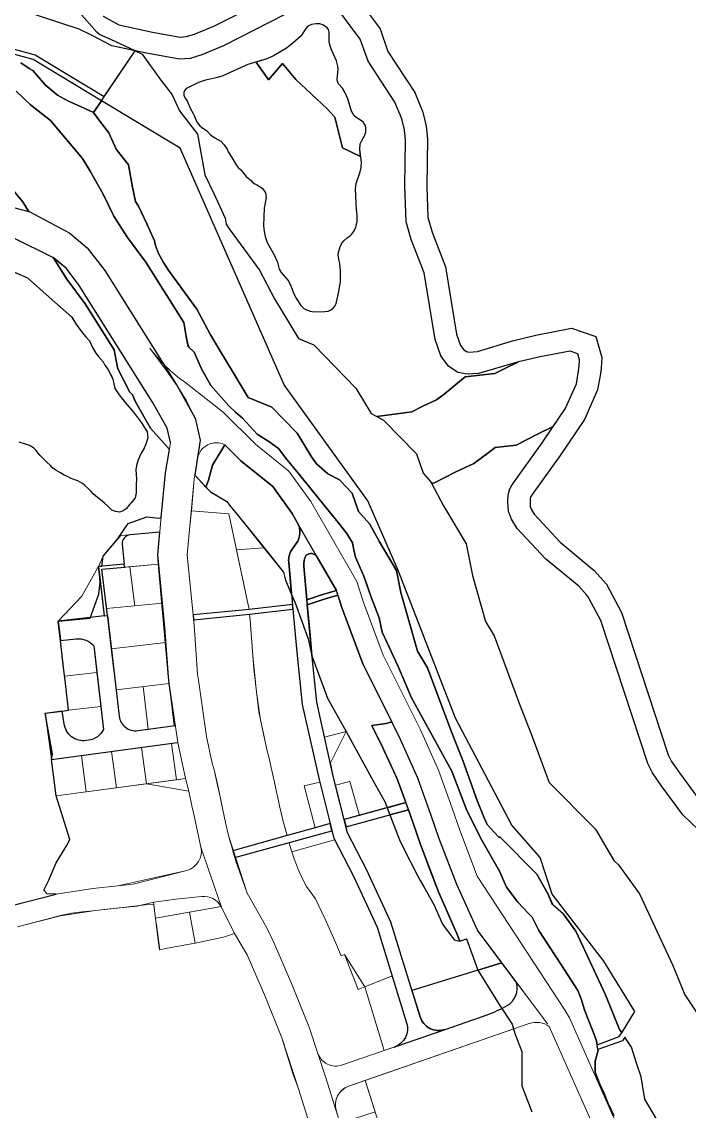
# Model space of a CAD drawing. Header units: millimetres. Extents: x 234550 to 240984, y 469077 to 474234.
# Drawn here: x 240050.9 to 240323.4, y 469516.6 to 469961.6 of the extents above; entities that cross this region are included whole.
import ezdxf

# ---------------------------------------------------------------- set-up
doc = ezdxf.new("R2010")
doc.units = ezdxf.units.MM
for name, color, linetype, lineweight in [('_proposed _Primary_road_Hatch', 7, 'Continuous', 0), ('_Proposed institutional precinct_hatch', 150, 'Continuous', 0), ('_proposed OS-1_hatch', 70, 'Continuous', 0), ('_proposed OS-2 _hatch', 83, 'Continuous', 0), ('_Proposed UV_1_a_hatch', 31, 'Continuous', 0), ('_proposed UV_1_b_Hatch', 33, 'Continuous', 0), ('_Proposed_footpath hatch', 161, 'Continuous', 30), ('_Proposed_parking', 253, 'Continuous', 30), ('_Propossed _Secondary_road_Hatch', 251, 'Continuous', 0), ('E1', 108, 'Continuous', 30), ('E4', 53, 'Continuous', 30)]:
    doc.layers.add(name, color=color, linetype=linetype, lineweight=lineweight)
doc.layers.add('_Proposed Service-1 hatch', color=210, linetype='Continuous')
doc.layers.add('_proposed Tertiary_road_Hatch', color=252, linetype='Continuous')
doc.layers.add('_proposed UV_2_Hatch', color=53, linetype='Continuous', lineweight=0, true_color=0xf2d64a)
doc.layers.add('water', color=140, linetype='Continuous', lineweight=30, true_color=0x00cdfe)

msp = doc.modelspace()

# ---------------------------------------------------------------- linework, layer by layer
at = {"layer": '_proposed _Primary_road_Hatch'}
msp.add_line((240168.32, 469550.53), (240161.42, 469567.81), dxfattribs=at)
for points in [[(240046.96, 469885.86), (240054.08, 469883.95), (240070.51, 469875.24), (240077.58, 469869.28), (240084.69, 469859.98), (240114.29, 469812.84), (240121.59, 469799.67), (240123.74, 469790.65), (240121.27, 469774.83), (240119.51, 469755.63), (240118.39, 469743.83), (240121.18, 469715.16), (240122.64, 469695.15), (240122.94, 469692.63), (240126.23, 469669.68), (240128.59, 469658.7), (240129.38, 469656.01), (240130.82, 469649.83), (240132.07, 469643.75), (240132.77, 469640.4), (240133.65, 469636.37), (240134.35, 469633.29), (240135.3, 469629.22), (240142.87, 469605.68), (240150.9, 469591.48), (240153.7, 469585.55), (240161.42, 469567.81), (240168.32, 469550.53), (240175.08, 469529.76), (240179.8, 469514.96)], [(240168.32, 469511.46), (240163.8, 469525.67), (240156.97, 469546.61), (240150.37, 469563.15), (240142.82, 469580.49), (240137.67, 469589.15), (240132.37, 469599.88), (240123.99, 469624.43), (240121.04, 469637.88), (240120.32, 469641.32), (240119.09, 469647.26), (240117.66, 469652.45), (240114.5, 469667.16), (240111.02, 469691.25), (240110.69, 469694.02), (240109.23, 469714.14), (240106.34, 469743.81), (240107.54, 469756.52), (240109.53, 469777.29), (240111.61, 469789.79), (240110.24, 469795.54), (240104.26, 469806.25), (240074.34, 469853.92), (240069.04, 469860.78), (240063.58, 469865.39), (240047.38, 469873.33)]]:
    msp.add_lwpolyline(points, dxfattribs=at)
msp.add_lwpolyline([(240166.91, 469743.67, 0.144639), (240166.02, 469739.22), (240167.24, 469725.52), (240173.27, 469727.55), (240176.11, 469728.37), (240179.33, 469729.25), (240171.49, 469742.91, 0.47381)], format="xyb", close=True, dxfattribs=at)
at = {"layer": '_Proposed institutional precinct_hatch'}
for points in [[(240049.75, 469789.87), (240052.39, 469789.12), (240054, 469788.56), (240054.76, 469788.11), (240055.82, 469787.37), (240056.66, 469786.44), (240057.38, 469785.47), (240058.27, 469784.53), (240059.8, 469782.92), (240061.11, 469781.76), (240062.55, 469780.4), (240063.44, 469779.45), (240064.79, 469778.44), (240066.63, 469777.34), (240068.1, 469776.45), (240069.45, 469775.81), (240071.02, 469774.99), (240072.48, 469774.55), (240073.71, 469774.03), (240074.72, 469773.52), (240075.61, 469772.95), (240076.5, 469772.28), (240078.06, 469770.85), (240079.06, 469769.9), (240080, 469768.8), (240081.14, 469767.8), (240083.04, 469766.31), (240084.63, 469764.91), (240086, 469763.75), (240087.65, 469762.15), (240089.05, 469761.53), (240090.76, 469761.31), (240092.29, 469761.79), (240093.43, 469762.68), (240094.99, 469764.61), (240095.53, 469765.09), (240097.16, 469767.16), (240097.58, 469769.17), (240097.52, 469771.58), (240097.55, 469772.66), (240097.62, 469774.6), (240097.58, 469776.76), (240097.46, 469778.58), (240097.62, 469780.33), (240098.38, 469782.72), (240099.59, 469785.34), (240100.86, 469787.5), (240101.5, 469789.03), (240102.32, 469791.63), (240102.05, 469794.05), (240099.69, 469797.8), (240096.45, 469802.16), (240093.11, 469806.06), (240090.64, 469809.16), (240088.89, 469811.87), (240087.97, 469815.69), (240087.56, 469816.76), (240087.07, 469817.67), (240085.93, 469819.72), (240084.82, 469821.29), (240084.06, 469822.76), (240081.99, 469825.01), (240081.02, 469826.25), (240079.66, 469828.52), (240078.48, 469831.26), (240076.95, 469832.85), (240075.47, 469834.69), (240072.93, 469838.26), (240071.41, 469840.71), (240071.11, 469841.08), (240062.03, 469849.07), (240053.15, 469857.06), (240047.82, 469859.27)], [(240168.32, 469511.46), (240163.8, 469525.67), (240161.5, 469532.04), (240156.97, 469546.61), (240150.37, 469563.15), (240142.82, 469580.49), (240137.67, 469589.15), (240133.18, 469587.69), (240126.13, 469586.23), (240123, 469585.45), (240123, 469585.45), (240123, 469585.45), (240123, 469585.45), (240109.72, 469583.01), (240107.15, 469582.55), (240107.12, 469582.54), (240106.72, 469585.38), (240106.11, 469589.78), (240105.76, 469593.2), (240105.05, 469598.46), (240104.72, 469601.05), (240101.32, 469600.85), (240096.74, 469600.33), (240090.76, 469599.69), (240084.53, 469599.01), (240079.69, 469598.45), (240075.56, 469598.02), (240071.16, 469597.45), (240066.11, 469596.34), (240063.18, 469595.55), (240059.48, 469594.58), (240053.74, 469593.17), (240049.12, 469591.9)]]:
    msp.add_lwpolyline(points, dxfattribs=at)
at = {"layer": '_proposed OS-1_hatch'}
msp.add_lwpolyline([(240196.48, 469511.89), (240191.08, 469529.14), (240257.99, 469552.34, -0.255598), (240266.24, 469551.11), (240288.46, 469500.94, -0.100341)], format="xyb", dxfattribs=at)
at = {"layer": '_proposed OS-2 _hatch'}
for points in [[(240134.5, 469765.58), (240127.72, 469769.69), (240121.52, 469776.41), (240121.27, 469774.83), (240120.08, 469761.81), (240135.39, 469760.62), (240138.51, 469745.93), (240149.74, 469746.75), (240139.98, 469758.88), (240135.64, 469764.09)], [(240081.95, 469738.73), (240075.31, 469727.01), (240065.66, 469716.78), (240084.54, 469718.92), (240082.16, 469739.1)], [(240177.69, 469681.63), (240175.63, 469685.34), (240169.33, 469702.6), (240171.3, 469683.64), (240174.5, 469669.34), (240183.23, 469671.69)], [(240114.5, 469667.16), (240112.04, 469666.83), (240114.02, 469651.96), (240117.66, 469652.45)], [(240172.49, 469650.98), (240166.19, 469649.51), (240170.66, 469632.38), (240176.71, 469634.06)], [(240184.75, 469651.29), (240178.96, 469649.83), (240182.5, 469635.67), (240188.68, 469637.39)], [(240178.2, 469628.14), (240177.45, 469631.1), (240159.95, 469626.28), (240160.26, 469625.13), (240161.11, 469622.48), (240178.55, 469627.46)]]:
    msp.add_lwpolyline(points, close=True, dxfattribs=at)
for points in [[(240095.04, 469751.97), (240091.33, 469751.71), (240089.36, 469749.6), (240084.01, 469743.34), (240082.16, 469739.1), (240092.62, 469740.05), (240091.88, 469748.17, -0.414214)], [(240202.06, 469571.83), (240190.85, 469567.36), (240198.86, 469541.36), (240202.94, 469542.78, 0.404162), (240207.96, 469552.69)]]:
    msp.add_lwpolyline(points, format="xyb", close=True, dxfattribs=at)
msp.add_lwpolyline([(240105.46, 469595.37), (240132.22, 469600.16, 0.303365), (240124.36, 469604.29), (240113.55, 469603.15), (240110, 469602.67), (240104.59, 469601.99), (240104.71, 469601.05), (240104.72, 469601.05), (240104.94, 469599.32), (240105.17, 469597.53), (240105.46, 469595.37)], format="xyb", dxfattribs=at)
at = {"layer": '_Proposed Service-1 hatch'}
msp.add_lwpolyline([(240252.87, 469569.21), (240246.86, 469577.25), (240210.16, 469565.92), (240213.47, 469555.19, 0.424326), (240223.74, 469549.99), (240240.82, 469555.91, 0.0311), (240249.08, 469559.72, 0.327284)], format="xyb", close=True, dxfattribs=at)
at = {"layer": '_proposed Tertiary_road_Hatch'}
msp.add_line((240062.8, 469661.53), (240062.93, 469660.29), dxfattribs=at)
msp.add_lwpolyline([(240034.72, 469905.1), (240028.55, 469910.96), (240024.1, 469914.71), (240022.52, 469915.78), (240020.27, 469915.45), (240011.65, 469914.61), (239995.57, 469913.62), (239984.7, 469912.06), (239986.8, 469909.46), (239988.15, 469903.14), (239986.39, 469901.09), (239991.29, 469896.91), (239996.64, 469893.62), (240000.33, 469891.95), (240006.91, 469890.03), (240014.88, 469888.85), (240026.44, 469888.04), (240037.24, 469887.19), (240046.96, 469885.86), (240053.67, 469884.06), (240052.96, 469885.34), (240051.26, 469888.06), (240041.52, 469899.67)], close=True, dxfattribs=at)
for points in [[(240201.54, 469593.84), (240191.66, 469615.25), (240183.84, 469630.28), (240178.05, 469653.46), (240171.3, 469683.64), (240168.97, 469706.04), (240166.02, 469739.22, -0.144639), (240166.91, 469743.67, -0.473805), (240171.49, 469742.91), (240163.33, 469757.13, -0.294419), (240162.88, 469748.47), (240161.32, 469746.3, 0.180166), (240159.84, 469740.92), (240161.56, 469721.65), (240163, 469705.46), (240165.37, 469682.67), (240172.21, 469652.08), (240172.48, 469650.98), (240172.49, 469650.98), (240178.2, 469628.14), (240186.27, 469612.6), (240195.93, 469591.69), (240207.96, 469552.69, -0.404162), (240202.94, 469542.78), (240204.36, 469543.27), (240223.74, 469549.99, -0.424589), (240213.47, 469555.19)], [(240106.68, 469740.08), (240106.34, 469743.81), (240107.21, 469753.08), (240095.04, 469751.97, 0.414214), (240091.88, 469748.17), (240092.62, 469740.05), (240082.16, 469739.1), (240082.55, 469735.87), (240084.54, 469718.92), (240084.55, 469718.93), (240085.79, 469719.07), (240090.64, 469677.95, 0.418596), (240098.23, 469672.05), (240102.51, 469672.62), (240113.49, 469674.09), (240111.02, 469691.25), (240110.69, 469694.02), (240110.34, 469698.83)]]:
    msp.add_lwpolyline(points, format="xyb", close=True, dxfattribs=at)
msp.add_lwpolyline([(240084.55, 469718.93), (240065.67, 469716.78), (240066.59, 469709), (240066.61, 469708.83), (240073.06, 469709.52, -0.256708), (240080.21, 469706.63), (240084.23, 469672.56, -0.252492), (240078.08, 469668.11), (240077.11, 469667.98, -0.414214), (240068.13, 469674.85), (240067.31, 469680.01), (240060.46, 469679.1), (240062.8, 469661.53), (240062.93, 469660.29), (240113.3, 469667), (240114.5, 469667.14)], format="xyb", dxfattribs=at)
at = {"layer": '_Proposed UV_1_a_hatch'}
for points in [[(240139.2, 469742.68), (240135.39, 469760.62), (240120.08, 469761.81), (240119.51, 469755.63), (240118.39, 469743.83), (240120.78, 469719.34), (240143.67, 469721.57)], [(240151.63, 469661.85), (240150.9, 469664.35), (240148.71, 469674.52), (240147.59, 469679.74), (240145.55, 469697.32), (240145.15, 469702.77), (240144.1, 469717.11), (240143.84, 469719.58), (240120.97, 469717.35), (240121.18, 469715.16), (240122.64, 469695.15), (240122.94, 469692.63), (240126.23, 469669.68), (240128.59, 469658.7), (240129.38, 469656.01), (240130.85, 469649.68), (240132.5, 469641.66), (240132.77, 469640.4), (240133.65, 469636.37), (240134.35, 469633.29), (240135.3, 469629.22), (240137, 469623.01), (240159.15, 469629.17), (240157.6, 469634.86), (240156.76, 469638.43), (240156.11, 469641.36), (240155.26, 469645.22), (240154.91, 469646.88), (240154.33, 469649.66)]]:
    msp.add_lwpolyline(points, close=True, dxfattribs=at)
msp.add_lwpolyline([(240182.63, 469580.58), (240181.26, 469580.05), (240179.12, 469585.23), (240177.58, 469588.62), (240174.56, 469595.24), (240170.75, 469603.33), (240167.06, 469608.31), (240166.12, 469610.19), (240164.03, 469614.73), (240162.06, 469619.71), (240161.11, 469622.48), (240160.26, 469625.13), (240159.95, 469626.28), (240137.78, 469620.18), (240138.19, 469618.66), (240142.87, 469605.68), (240150.9, 469591.48), (240153.7, 469585.55), (240161.42, 469567.81), (240168.32, 469550.53), (240171.57, 469540.53, 0.419833), (240181.8, 469535.45), (240198.86, 469541.36), (240190.85, 469567.36), (240188.21, 469566.31)], format="xyb", close=True, dxfattribs=at)
at = {"layer": '_proposed UV_1_b_Hatch'}
for points in [[(240107.21, 469753.06), (240095.04, 469751.97, 0.414214), (240091.88, 469748.17), (240092.73, 469738.81), (240106.7, 469740.08), (240106.34, 469743.81)], [(240080.2, 469706.63, 0.256708), (240073.05, 469709.51), (240066.6, 469708.83), (240068.32, 469694.29), (240081.47, 469695.84)], [(240132.37, 469599.88, 0.00962), (240132.22, 469600.16), (240119.33, 469597.85), (240121.65, 469585.2), (240123, 469585.45), (240126.13, 469586.23), (240133.18, 469587.69), (240137.67, 469589.15)], [(240191.08, 469529.14), (240184.26, 469526.77, 0.401257), (240179.21, 469516.93), (240179.8, 469514.96), (240180.82, 469511.71), (240195.08, 469516.35)]]:
    msp.add_lwpolyline(points, format="xyb", close=True, dxfattribs=at)
for points in [[(240094.93, 469739.01), (240083.55, 469737.97), (240085.45, 469721.9)], [(240108.25, 469724.14), (240106.7, 469740.08), (240094.93, 469739.01), (240096.99, 469723.03)], [(240087.39, 469705.45), (240089.36, 469688.73), (240111.02, 469691.25), (240110.69, 469694.02), (240110.69, 469694.02)], [(240100.38, 469690.01), (240102.5, 469672.62), (240113.02, 469674.02), (240111.02, 469691.25)], [(240087.48, 469663.56), (240089.46, 469648.69)], [(240075.2, 469661.92), (240062.93, 469660.29), (240064.91, 469645.42), (240077.19, 469647.06)], [(240119.33, 469597.85), (240105.46, 469595.37), (240105.76, 469593.2), (240105.79, 469592.85), (240107.15, 469582.55), (240109.72, 469583.01), (240121.65, 469585.2)]]:
    msp.add_lwpolyline(points, dxfattribs=at)
for points in [[(240108.25, 469724.14), (240085.45, 469721.9), (240087.39, 469705.45), (240109.67, 469708.04), (240109.23, 469714.14)], [(240112.04, 469666.83), (240075.2, 469661.92), (240077.19, 469647.06), (240114.02, 469651.96)]]:
    msp.add_lwpolyline(points, close=True, dxfattribs=at)
for points in [[(240068.32, 469694.29), (240069.96, 469680.36), (240083.12, 469681.92), (240069.96, 469680.36), (240067.31, 469680.01), (240068.12, 469674.85, 0.414214), (240077.11, 469667.98), (240078.07, 469668.11, 0.252492), (240084.22, 469672.56), (240081.47, 469695.84)], [(240089.36, 469688.73), (240090.63, 469677.95, 0.418596), (240098.23, 469672.05), (240102.5, 469672.62)], [(240099.76, 469665.2), (240101.74, 469650.33), (240119.09, 469647.26), (240120.32, 469641.32), (240121.04, 469637.88), (240123.99, 469624.43, -0.403055), (240118.19, 469614.97), (240096.29, 469609.28), (240090.01, 469608.64), (240079.79, 469607.52), (240064.82, 469605.21), (240061.24, 469605.31), (240059.88, 469606.82), (240061.87, 469610.97), (240063.58, 469614.85), (240064.88, 469617.99), (240067.52, 469622.3), (240069.16, 469624.97), (240070.43, 469627.54), (240064.91, 469645.42), (240077.19, 469647.06), (240117.66, 469652.45)]]:
    msp.add_lwpolyline(points, format="xyb", dxfattribs=at)
at = {"layer": '_proposed UV_2_Hatch'}
for points in [[(240189.21, 469906.63), (240181.83, 469910.13), (240178.63, 469922.64), (240175.48, 469926.12), (240162.75, 469938.05), (240157.36, 469944.57), (240151.56, 469937.86), (240146.53, 469945.19), (240145.9, 469945), (240143.12, 469944.18), (240132.96, 469939.52), (240130.8, 469938.88), (240125.8, 469937.74), (240123.01, 469936.77), (240118.32, 469934.56), (240117.94, 469934.3), (240117.31, 469933.35), (240117.05, 469932.72), (240117.05, 469931.64), (240117.5, 469930.43), (240118.32, 469929.29), (240119.53, 469926.3), (240120.79, 469924.22), (240121.18, 469923.32), (240121.84, 469921.83), (240122.53, 469920.39), (240123.49, 469919.16), (240124.18, 469918.53), (240126.41, 469917.07), (240127.93, 469915.48), (240129.71, 469914.15), (240132.06, 469912.81), (240133.52, 469911.42), (240134.73, 469909.64), (240135.15, 469908.45), (240136.57, 469906.15), (240138.35, 469903.16), (240139.17, 469902.08), (240140.25, 469901.19), (240142.47, 469898.4), (240144.44, 469896.81), (240144.89, 469896.24), (240145.74, 469895.5), (240146.79, 469894.97), (240148.48, 469894), (240149.31, 469893.39), (240150.33, 469891.7), (240150.55, 469890.82), (240150.57, 469889.8), (240149.82, 469885.43), (240149.6, 469878.38), (240149.78, 469876), (240150.16, 469873.92), (240151.07, 469871.47), (240154.03, 469866.2), (240154.97, 469864), (240155.07, 469863.76), (240155.91, 469860.54), (240156.75, 469859.22), (240159.64, 469855.97), (240160.45, 469854.44), (240161.98, 469850.42), (240162.86, 469848.69), (240164.63, 469845.81), (240166.07, 469844.45), (240167.09, 469843.94), (240168.56, 469843.45), (240170.24, 469843.18), (240174.54, 469843.27), (240175.9, 469843.44), (240176.88, 469843.87), (240177.93, 469844.62), (240178.63, 469845.44), (240179.17, 469846.57), (240180.13, 469850.72), (240180.92, 469855.4), (240180.98, 469860.03), (240180.64, 469862.91), (240180.45, 469864), (240180.06, 469866.25), (240180.14, 469867.52), (240180.65, 469869.16), (240180.85, 469869.81), (240181.67, 469871.27), (240182.3, 469872.12), (240183.68, 469873.36), (240184.88, 469874.24), (240185.43, 469874.66), (240186.32, 469875.75), (240187.25, 469877.54), (240187.84, 469879.99), (240187.76, 469882.36), (240187.5, 469885.16), (240187.33, 469887.44), (240187.18, 469890.62), (240187.07, 469893.3), (240187.36, 469895.49), (240189.04, 469900.32), (240189.47, 469902.05), (240189.53, 469904.3)], [(240157.75, 469736.82), (240157.6, 469736.98), (240149.74, 469746.75), (240138.51, 469745.93), (240143.67, 469721.57), (240161.39, 469723.6), (240161.02, 469727.68), (240158.46, 469733.57)], [(240219.14, 469601.08), (240212.35, 469612.83), (240205.04, 469627.38), (240201.15, 469637.62), (240183.24, 469632.69), (240183.84, 469630.28), (240191.66, 469615.25), (240201.54, 469593.84), (240210.16, 469565.92), (240236.99, 469574.21), (240232.47, 469587.05), (240229.7, 469586), (240227.44, 469586.52), (240222.67, 469592.97)]]:
    msp.add_lwpolyline(points, close=True, dxfattribs=at)
for points in [[(240172.21, 469652.08), (240165.37, 469682.67), (240163, 469705.46), (240161.56, 469721.65), (240143.84, 469719.58), (240144.1, 469717.11), (240145.15, 469702.77), (240146.67, 469687.69), (240148.32, 469676.33), (240149.1, 469672.73), (240150.9, 469664.35), (240151.63, 469661.85), (240154.33, 469649.66), (240154.91, 469646.88), (240155.26, 469645.22), (240156.11, 469641.36), (240156.76, 469638.43), (240157.6, 469634.86), (240159.15, 469629.17), (240170.66, 469632.38), (240166.19, 469649.51), (240172.48, 469650.98), (240172.21, 469652.08)], [(240194.64, 469651.02), (240188.85, 469661.51), (240183.23, 469671.69), (240176.85, 469658.82), (240178.05, 469653.46), (240178.96, 469649.83), (240184.75, 469651.29), (240188.68, 469637.39), (240200.03, 469640.56), (240199.17, 469642.77), (240194.64, 469651.02)], [(240202.06, 469571.83), (240195.93, 469591.69), (240186.27, 469612.6), (240178.55, 469627.46), (240161.11, 469622.48), (240162.06, 469619.71), (240164.03, 469614.73), (240166.12, 469610.19), (240167.06, 469608.31), (240170.75, 469603.33), (240174.56, 469595.24), (240177.58, 469588.62), (240179.12, 469585.23), (240181.26, 469580.05), (240182.63, 469580.58), (240190.85, 469567.36), (240202.06, 469571.83)]]:
    msp.add_lwpolyline(points, dxfattribs=at)
at = {"layer": '_Proposed_footpath hatch'}
for points in [[(240085.78, 469719.07), (240083.55, 469737.97), (240092.73, 469738.81), (240092.62, 469740.05), (240082.16, 469739.1), (240082.55, 469735.87), (240084.54, 469718.92), (240084.55, 469718.93), (240085.78, 469719.07)], [(240137.77, 469620.18), (240177.45, 469631.1), (240176.71, 469634.06), (240170.66, 469632.38), (240159.15, 469629.17), (240137, 469623), (240137.77, 469620.18)]]:
    msp.add_lwpolyline(points, dxfattribs=at)
for points in [[(240179.95, 469727.34), (240179.33, 469729.25), (240176.11, 469728.37), (240173.27, 469727.55), (240167.24, 469725.52), (240167.42, 469723.47), (240173.91, 469725.66), (240176.65, 469726.44)], [(240161.56, 469721.65), (240161.39, 469723.6), (240143.67, 469721.57), (240120.78, 469719.34), (240120.97, 469717.35), (240143.84, 469719.58)], [(240208.72, 469639.7), (240207.66, 469642.68), (240182.5, 469635.67), (240183.24, 469632.69), (240201.15, 469637.62)]]:
    msp.add_lwpolyline(points, close=True, dxfattribs=at)
at = {"layer": '_Proposed_parking'}
msp.add_lwpolyline([(240228.41, 469609.17), (240221.19, 469628.28), (240218.06, 469637.36), (240212.6, 469652.59), (240205.52, 469668.45), (240201.96, 469675.58), (240199.6, 469674.99), (240193.74, 469674.14), (240198.3, 469665), (240203.95, 469652.63), (240205.12, 469649.73), (240210.52, 469634.71), (240213.67, 469625.57), (240221, 469606.13), (240228.38, 469589.47), (240229.7, 469586), (240232.47, 469587.05), (240236.99, 469574.21), (240246.86, 469577.25), (240236.9, 469590.54)], close=True, dxfattribs=at)
at = {"layer": '_Propossed _Secondary_road_Hatch'}
for points in [[(240184.15, 469976.27), (240197.15, 469958.69), (240200.32, 469949.54), (240211.29, 469932.79), (240214.56, 469924.68), (240215.96, 469918.96), (240216.48, 469913.84), (240216.18, 469894.37), (240216.65, 469881.62), (240218.35, 469875.71), (240223.83, 469861.57), (240228.37, 469834.07), (240230, 469829.44), (240231.4, 469827.54), (240232.44, 469826.86), (240233.31, 469826.68), (240236.85, 469826.93), (240251.22, 469831.32), (240260.69, 469833.58), (240275.36, 469836.39), (240285.26, 469833.02), (240287.67, 469824.43), (240287.38, 469820.12), (240287.12, 469817.76), (240285.97, 469811.23), (240280.62, 469799.2), (240270.7, 469784.38), (240259.26, 469768.5), (240258.61, 469767.48), (240258.42, 469766.94), (240258.37, 469765.97), (240258.47, 469763.57), (240258.95, 469762.28), (240260.03, 469760.46), (240270.71, 469748.99), (240284.58, 469737.49), (240289.55, 469731.83), (240295.72, 469720.26), (240314.77, 469662.16), (240316.16, 469659.44), (240319.34, 469654.74), (240327.5, 469643.66)], [(240084.08, 469963.94), (240090.49, 469960.37), (240104.27, 469957.44), (240115.52, 469955.38), (240117.97, 469955.58), (240121.33, 469956.57), (240129.52, 469960.02), (240154.12, 469972.53)], [(240158.26, 469964.53), (240133.27, 469951.84), (240124.37, 469948.08), (240119.62, 469946.68), (240115.28, 469946.33), (240102.4, 469948.64), (240087.62, 469951.79), (240079.33, 469956.22), (240074.31, 469958.56), (240053.07, 469965.54)]]:
    msp.add_lwpolyline(points, dxfattribs=at)
for points in [[(240327.16, 469631.48), (240320.76, 469637.65), (240311.92, 469649.64), (240308.39, 469654.86), (240306.45, 469658.68), (240287.27, 469716.97), (240282.54, 469725.85, 0.057952), (240281.49, 469727.37), (240278.28, 469731.02), (240264.74, 469742.24), (240253.05, 469754.6), (240250.79, 469758.39), (240249.97, 469760.6, -0.078563), (240249.48, 469763.05), (240249.36, 469766.01), (240249.45, 469767.89, -0.128783), (240250.67, 469771.76), (240251.38, 469772.88), (240263.34, 469789.55), (240272.69, 469803.49), (240277.27, 469813.73), (240278.2, 469819.04), (240278.42, 469820.92), (240278.59, 469823.49), (240277.87, 469826.03), (240274.78, 469827.08), (240262.46, 469824.75), (240253.59, 469822.64), (240237.33, 469817.94), (240232.7, 469817.61), (240228.94, 469818.39), (240225.13, 469820.89), (240221.95, 469825.18), (240219.64, 469831.79), (240215.18, 469859.06), (240209.87, 469872.65), (240207.79, 469879.87), (240207.18, 469894.57), (240207.49, 469913.25), (240207.07, 469917.42), (240205.97, 469921.91), (240203.21, 469928.74), (240192.23, 469945.48), (240189.04, 469954.51), (240178.73, 469968.46)], [(240296.69, 469504.58), (240274.47, 469554.75), (240272.76, 469557.67), (240272.76, 469557.67), (240236.74, 469612.58), (240229.66, 469631.34), (240226.55, 469640.35), (240220.96, 469655.95), (240213.66, 469672.3), (240198.39, 469702.91), (240190.22, 469724.86), (240187.61, 469732.91), (240168.82, 469765.65), (240159.93, 469778.02), (240146.35, 469788.98), (240133.03, 469802.13), (240117.31, 469814.47, -0.075913), (240103.08, 469828.32), (240109.85, 469819.26), (240114.29, 469812.84), (240117.92, 469807.03), (240121.59, 469799.67), (240123.74, 469790.65), (240122.57, 469783.16, -0.501948), (240133.71, 469788.81), (240140.35, 469782.25), (240153.33, 469771.78), (240161.24, 469760.77), (240179.33, 469729.25), (240181.71, 469721.9), (240190.12, 469699.32), (240205.52, 469668.45), (240212.6, 469652.59), (240218.06, 469637.36), (240221.19, 469628.28), (240228.41, 469609.17), (240236.9, 469590.54), (240265.56, 469552.27, -0.056478)], [(240050.03, 469592.12), (240066.61, 469596.38), (240080.97, 469598.59), (240090.96, 469599.69), (240097.89, 469600.39), (240104.59, 469601.99), (240110, 469602.67), (240113.55, 469603.15), (240124.36, 469604.29, -0.303362), (240132.22, 469600.16), (240132.37, 469599.88), (240123.99, 469624.43, -0.403055), (240118.19, 469614.97), (240090.01, 469608.64), (240079.79, 469607.52), (240064.82, 469605.21), (240047.81, 469600.84)], [(240265.56, 469552.27), (240252.87, 469569.21, -0.327284), (240249.08, 469559.72, -0.038613), (240240.82, 469555.91), (240223.71, 469549.98), (240197.59, 469540.92), (240181.8, 469535.45, -0.419833), (240171.57, 469540.53), (240175.08, 469529.76), (240179.26, 469516.78, -0.406915), (240184.26, 469526.77), (240257.99, 469552.34, -0.255598), (240266.24, 469551.11, 0.056478)], [(240266.24, 469551.11), (240288.46, 469500.94, -0.100341)]]:
    msp.add_lwpolyline(points, format="xyb", dxfattribs=at)
at = {"layer": 'E1'}
msp.add_line((240084.04, 469891.22), (240078.8, 469900.6), dxfattribs=at)
for points in [[(240184.15, 469976.27), (240197.15, 469958.69), (240200.32, 469949.54), (240211.29, 469932.79), (240214.56, 469924.68), (240215.96, 469918.96), (240216.48, 469913.84), (240216.18, 469894.37), (240216.65, 469881.62), (240218.35, 469875.71), (240223.83, 469861.57), (240228.37, 469834.07), (240230, 469829.44), (240231.4, 469827.54), (240232.44, 469826.86), (240233.31, 469826.68), (240236.85, 469826.93), (240251.22, 469831.32), (240260.69, 469833.58), (240275.36, 469836.39), (240285.26, 469833.02), (240287.67, 469824.43), (240287.38, 469820.12), (240287.12, 469817.76), (240285.97, 469811.23), (240280.62, 469799.2), (240270.7, 469784.38), (240259.26, 469768.5), (240258.61, 469767.48), (240258.42, 469766.94), (240258.37, 469765.97), (240258.47, 469763.57), (240258.95, 469762.28), (240260.03, 469760.46), (240270.71, 469748.99), (240284.58, 469737.49), (240289.55, 469731.83), (240295.72, 469720.26), (240314.77, 469662.16), (240316.16, 469659.44), (240319.34, 469654.74), (240327.5, 469643.66)], [(240084.08, 469963.94), (240090.49, 469960.37), (240104.27, 469957.44), (240115.52, 469955.38), (240117.97, 469955.58), (240121.33, 469956.57), (240129.52, 469960.02), (240154.12, 469972.53)], [(240028.57, 469964.05), (240038.51, 469959.21), (240043.1, 469956.25), (240047.7, 469950.4), (240056.26, 469948.07), (240084.51, 469931.04), (240097.09, 469949.77), (240087.62, 469951.79), (240079.33, 469956.22), (240074.31, 469958.56), (240053.07, 469965.54)], [(240028.57, 469964.05), (240038.51, 469959.21), (240043.1, 469956.25), (240047.7, 469950.4), (240056.26, 469948.07), (240084.51, 469931.04), (240097.09, 469949.77), (240087.62, 469951.79), (240079.33, 469956.22), (240074.31, 469958.56), (240053.07, 469965.54)], [(240050.47, 469944.91), (240053.87, 469942.5), (240055.31, 469941.73), (240060.35, 469935.91), (240065.41, 469931.67), (240069.95, 469929.23), (240074.8, 469927.08), (240080.16, 469924.57), (240097.09, 469949.77), (240087.24, 469954.38), (240082.52, 469956.47), (240081.45, 469957.37), (240074.34, 469965.57)], [(240158.26, 469964.53), (240133.27, 469951.84), (240124.37, 469948.08), (240119.62, 469946.68), (240115.28, 469946.33), (240102.4, 469948.64), (240097.09, 469949.77), (240099.96, 469948.43), (240107.18, 469938.38), (240112.28, 469931.76), (240115.25, 469925.19), (240122.56, 469915.73), (240125.62, 469899.09), (240129.2, 469891.48), (240133.82, 469881.42), (240134.32, 469878.89), (240135.49, 469876.97), (240147.85, 469860.14), (240154.07, 469848.41), (240163.8, 469832.17), (240170.1, 469829.63), (240187.23, 469811.98), (240193.45, 469801.57), (240195.88, 469800.33), (240210.04, 469802.25), (240214.54, 469804.62), (240220.21, 469807.19), (240223.27, 469809.44), (240231.91, 469816.6), (240243.99, 469817.93), (240248.11, 469820.01), (240253.42, 469822.59)], [(240050.47, 469944.91), (240053.87, 469942.5), (240055.31, 469941.73), (240060.35, 469935.91), (240065.41, 469931.67), (240069.95, 469929.23), (240074.8, 469927.08), (240080.16, 469924.57), (240083.39, 469929.38), (240055.46, 469946.22), (240046.54, 469948.65)], [(240102.4, 469948.64), (240087.62, 469951.79)], [(240189.21, 469906.63), (240181.83, 469910.13), (240178.63, 469922.64), (240175.48, 469926.12), (240162.75, 469938.05), (240157.36, 469944.57), (240151.56, 469937.86), (240146.53, 469945.19), (240145.9, 469945)], [(240292.64, 469514.75), (240290.09, 469519.97), (240288.57, 469523.79), (240286.91, 469527.6), (240285.01, 469532.56), (240285.01, 469537.02), (240286.15, 469541.47), (240286.11, 469541.73), (240285.51, 469545.28), (240284.12, 469548.97), (240281.95, 469554.44), (240280.55, 469558.01), (240279.28, 469562.46), (240277.89, 469565.86), (240270.94, 469576.6), (240261.92, 469590.35), (240259.21, 469595.9), (240257.57, 469597.49), (240253.33, 469601.97), (240248.81, 469608.07), (240245.96, 469614.62), (240238.76, 469627.08), (240232.54, 469639.47), (240226.47, 469655.43), (240209.9, 469685.46), (240204.58, 469698.29), (240197.93, 469712.32), (240196.7, 469718.1), (240193.47, 469726.55), (240190.51, 469735.12), (240187.13, 469742.86), (240186.45, 469745.95), (240185.82, 469748.75), (240183.53, 469752.57), (240181.57, 469755.16), (240180.53, 469756.34), (240163.19, 469777.89), (240159.1, 469782.8), (240155.65, 469787.32), (240151.73, 469790.22), (240146.89, 469793.15), (240140.91, 469799.64), (240138.11, 469802.18), (240135.42, 469804.73), (240128.02, 469813.1), (240124.18, 469819.89), (240121.17, 469826.69), (240118.81, 469828.98), (240118.01, 469833.09), (240116.96, 469838.78), (240101.48, 469863.36), (240093.97, 469873.46), (240088.47, 469882.22), (240084.04, 469891.22), (240078.8, 469900.6), (240075.6, 469905.73), (240062.57, 469921.25), (240054.45, 469927.73), (240048.56, 469933.33)], [(240111.61, 469789.79), (240110.24, 469795.54), (240104.26, 469806.25), (240074.34, 469853.92), (240069.04, 469860.78), (240063.66, 469865.32), (240069.18, 469856.51), (240076.71, 469846.39), (240088.51, 469827.65), (240088.54, 469827.52), (240090.01, 469819.87), (240094.93, 469810.33), (240096.11, 469809.2), (240097.34, 469806.41), (240103.45, 469795.6), (240111.13, 469786.91)], [(240047.82, 469859.27), (240053.15, 469857.06), (240062.03, 469849.07), (240071.27, 469840.94), (240072.93, 469838.26), (240075.47, 469834.69), (240076.95, 469832.85), (240078.48, 469831.26), (240079.66, 469828.52), (240081.02, 469826.25), (240081.99, 469825.01), (240084.06, 469822.76), (240084.82, 469821.29), (240085.93, 469819.72), (240087.07, 469817.67), (240087.56, 469816.76), (240087.97, 469815.69), (240088.89, 469811.87), (240090.64, 469809.16), (240093.11, 469806.06), (240096.45, 469802.16), (240099.69, 469797.8), (240102.05, 469794.05), (240102.32, 469791.63), (240101.5, 469789.03), (240100.86, 469787.5), (240099.59, 469785.34), (240098.38, 469782.72), (240097.62, 469780.33), (240097.46, 469778.58), (240097.58, 469776.76), (240097.62, 469774.6), (240097.55, 469772.66), (240097.52, 469771.58), (240097.58, 469769.17), (240097.16, 469767.16), (240095.53, 469765.09), (240094.99, 469764.61), (240093.43, 469762.68), (240092.29, 469761.79), (240090.76, 469761.31), (240089.05, 469761.53), (240087.65, 469762.15), (240086, 469763.75), (240084.63, 469764.91), (240083.04, 469766.31), (240081.14, 469767.8), (240080, 469768.8), (240079.06, 469769.9), (240078.06, 469770.85), (240076.5, 469772.28), (240075.61, 469772.95), (240074.72, 469773.52), (240073.71, 469774.03), (240072.48, 469774.55), (240071.02, 469774.99), (240069.45, 469775.81), (240068.1, 469776.45), (240066.63, 469777.34), (240064.79, 469778.44), (240063.44, 469779.45), (240062.55, 469780.4), (240061.11, 469781.76), (240059.8, 469782.92), (240058.27, 469784.53), (240057.38, 469785.47), (240056.66, 469786.44), (240055.82, 469787.37), (240054.76, 469788.11), (240054, 469788.56), (240052.39, 469789.12), (240049.75, 469789.87)], [(240047.82, 469859.27), (240053.15, 469857.06), (240062.03, 469849.07), (240071.27, 469840.94), (240072.93, 469838.26), (240075.47, 469834.69), (240076.95, 469832.85), (240078.48, 469831.26), (240079.66, 469828.52), (240081.02, 469826.25), (240081.99, 469825.01), (240084.06, 469822.76), (240084.82, 469821.29), (240085.93, 469819.72), (240087.51, 469816.88), (240087.97, 469815.69), (240088.89, 469811.87), (240090.64, 469809.16), (240093.11, 469806.06), (240096.45, 469802.16), (240099.69, 469797.8), (240102.05, 469794.05), (240102.32, 469791.63), (240101.5, 469789.03), (240100.86, 469787.5), (240099.59, 469785.34), (240098.38, 469782.72), (240097.62, 469780.33), (240097.46, 469778.58), (240097.58, 469776.76), (240097.62, 469774.6), (240097.55, 469772.66), (240097.52, 469771.58), (240097.58, 469769.17), (240097.16, 469767.16), (240095.53, 469765.09), (240094.99, 469764.61), (240093.43, 469762.68), (240092.29, 469761.79), (240090.76, 469761.31), (240089.05, 469761.53), (240087.65, 469762.15), (240086, 469763.75), (240084.63, 469764.91), (240083.04, 469766.31), (240081.14, 469767.8), (240080, 469768.8), (240079.06, 469769.9), (240078.06, 469770.85), (240076.5, 469772.28), (240075.61, 469772.95), (240074.72, 469773.52), (240073.71, 469774.03), (240072.48, 469774.55), (240071.02, 469774.99), (240069.45, 469775.81), (240068.1, 469776.45), (240066.63, 469777.34), (240064.79, 469778.44), (240063.44, 469779.45), (240062.55, 469780.4), (240061.11, 469781.76), (240059.8, 469782.92), (240058.27, 469784.53), (240057.38, 469785.47), (240056.66, 469786.44), (240055.82, 469787.37), (240054.76, 469788.11), (240054, 469788.56), (240052.39, 469789.12), (240049.75, 469789.87)], [(240090.01, 469819.87), (240088.51, 469827.65), (240076.71, 469846.39)]]:
    msp.add_lwpolyline(points, dxfattribs=at)
for points in [[(240327.16, 469631.48), (240320.76, 469637.65), (240311.92, 469649.64), (240308.39, 469654.86), (240306.45, 469658.68), (240287.27, 469716.97), (240282.54, 469725.85, 0.057952), (240281.49, 469727.37), (240278.28, 469731.02), (240264.74, 469742.24), (240253.05, 469754.6), (240250.79, 469758.39), (240249.97, 469760.6, -0.078563), (240249.48, 469763.05), (240249.36, 469766.01), (240249.45, 469767.89, -0.128783), (240250.67, 469771.76), (240251.38, 469772.88), (240263.34, 469789.55), (240272.69, 469803.49), (240277.27, 469813.73), (240278.2, 469819.04), (240278.42, 469820.92), (240278.59, 469823.49), (240277.87, 469826.03), (240274.78, 469827.08), (240262.46, 469824.75), (240253.59, 469822.64), (240237.33, 469817.94), (240232.7, 469817.61), (240228.94, 469818.39), (240225.13, 469820.89), (240221.95, 469825.18), (240219.64, 469831.79), (240215.18, 469859.06), (240209.87, 469872.65), (240207.79, 469879.87), (240207.18, 469894.57), (240207.49, 469913.25), (240207.07, 469917.42), (240205.97, 469921.91), (240203.21, 469928.74), (240192.23, 469945.48), (240189.04, 469954.51), (240178.73, 469968.46)], [(240041.52, 469899.67), (240051.26, 469888.06), (240052.96, 469885.34), (240053.67, 469884.06), (240054.08, 469883.95), (240070.51, 469875.24), (240077.58, 469869.28), (240084.69, 469859.98), (240114.29, 469812.84), (240121.59, 469799.67), (240123.74, 469790.65), (240121.52, 469776.41), (240125.98, 469771.57), (240127.1, 469774.37), (240128.72, 469780.48), (240133.71, 469788.81), (240140.35, 469782.25), (240153.33, 469771.78), (240161.24, 469760.77), (240163.33, 469757.13, -0.294417), (240162.88, 469748.47), (240161.32, 469746.3, 0.180166), (240159.84, 469740.92), (240161.02, 469727.68), (240162.53, 469724.21), (240165.27, 469716.29), (240167.84, 469709.57), (240169.31, 469702.66), (240169.33, 469702.6), (240168.97, 469706.04), (240167.42, 469723.47), (240173.91, 469725.66), (240176.65, 469726.44), (240179.95, 469727.34), (240181.71, 469721.9), (240190.12, 469699.32), (240201.96, 469675.58), (240199.6, 469674.99), (240193.74, 469674.14), (240198.3, 469665), (240203.95, 469652.63), (240205.12, 469649.73), (240207.66, 469642.68), (240200.03, 469640.56), (240201.15, 469637.62), (240208.72, 469639.7), (240210.52, 469634.71), (240213.67, 469625.57), (240221, 469606.13), (240228.38, 469589.47), (240229.7, 469586), (240232.47, 469587.05), (240236.99, 469574.21), (240245.8, 469560.22), (240251.02, 469552.15), (240252.1, 469548.38), (240254.04, 469543.44), (240255.04, 469540.93), (240255.01, 469540.81), (240255.01, 469526.99), (240259.14, 469516.25)], [(240069.18, 469856.51), (240063.66, 469865.32), (240063.58, 469865.39), (240047.38, 469873.33, -0.515321)], [(240047.81, 469600.84), (240064.82, 469605.21), (240061.24, 469605.31), (240059.88, 469606.82), (240061.87, 469610.97), (240063.58, 469614.85), (240064.88, 469617.99), (240067.52, 469622.3), (240069.16, 469624.97), (240070.43, 469627.54), (240064.91, 469645.42), (240062.93, 469660.29), (240063.33, 469662.58), (240060.46, 469679.15), (240064.12, 469679.63), (240067.31, 469680.01), (240069.96, 469680.36), (240068.65, 469691.29), (240067.49, 469701.24), (240067.03, 469705.15), (240065.66, 469716.78), (240078.7, 469718.01), (240082.36, 469727.84), (240082.88, 469732.75), (240082.55, 469735.87), (240082.16, 469739.1), (240083.57, 469739.23), (240084.01, 469743.34), (240089.91, 469750.23), (240094.22, 469756.61), (240101.86, 469759.36), (240106.82, 469758.87), (240107.79, 469759.13), (240109.53, 469777.29), (240111.13, 469786.91), (240103.45, 469795.6), (240097.34, 469806.41), (240096.11, 469809.2), (240094.93, 469810.33), (240090.01, 469819.87), (240088.51, 469827.65), (240076.71, 469846.39), (240069.18, 469856.51), (240063.66, 469865.32), (240063.58, 469865.39), (240047.38, 469873.33, -0.515321)], [(240327.16, 469631.48), (240320.76, 469637.65), (240311.92, 469649.64), (240308.39, 469654.86), (240306.45, 469658.68), (240287.27, 469716.97), (240282.54, 469725.85, 0.057952), (240281.49, 469727.37), (240278.28, 469731.02), (240264.74, 469742.24), (240253.05, 469754.6), (240250.79, 469758.39), (240249.97, 469760.6, -0.078563), (240249.48, 469763.05), (240249.36, 469766.01), (240249.45, 469767.89, -0.128783), (240250.67, 469771.76), (240251.38, 469772.88), (240263.34, 469789.55), (240267.82, 469796.23), (240261.41, 469793.12), (240252.65, 469788.7), (240244.13, 469787.77), (240241.74, 469785.78), (240235.45, 469781.16), (240227.73, 469777.67), (240219.34, 469773.24), (240218.12, 469773.08), (240223.03, 469763.85), (240232.24, 469748.36), (240234.83, 469735.48), (240240.2, 469716.6), (240243.68, 469710.79), (240254.1, 469682.92), (240258.96, 469670.34), (240264.89, 469654.06), (240266.11, 469650.9), (240285.15, 469631.75), (240292.56, 469618.93), (240294.43, 469617.26), (240303.06, 469605.35), (240316.68, 469576.06), (240321.54, 469564.12), (240327.06, 469555.88)]]:
    msp.add_lwpolyline(points, format="xyb", dxfattribs=at)
for points in [[(240187.36, 469895.49), (240189.04, 469900.32), (240189.47, 469902.05), (240189.53, 469904.3), (240188.83, 469909.51), (240189.05, 469911.79), (240189.51, 469912.87), (240190.98, 469915.35), (240191.38, 469916.66), (240191.38, 469918.56), (240191.03, 469919.42), (240190.5, 469920.21), (240190.32, 469920.47), (240189.54, 469921.21), (240187.34, 469922.52), (240186.51, 469923.22), (240185.46, 469925.1), (240183.97, 469930.21), (240182.77, 469932.9), (240181.85, 469934.44), (240180.16, 469936.34), (240179.81, 469937.19), (240179.67, 469938.22), (240180.02, 469942.09), (240179.95, 469943.54), (240179.32, 469945.69), (240177.26, 469950.19), (240176.56, 469952.22), (240176.39, 469953.51), (240176.34, 469957.39), (240176.04, 469958.43), (240175.5, 469959.2), (240174.02, 469960.26), (240172.58, 469960.72), (240170.86, 469960.8), (240169.11, 469960.49), (240167.67, 469959.84), (240166.81, 469958.93), (240166.25, 469958.02), (240164.92, 469955.82), (240161.53, 469952.85), (240158.92, 469950.91), (240156.27, 469949.19), (240153.61, 469947.72), (240150.95, 469946.5), (240145.9, 469945), (240143.12, 469944.18), (240132.96, 469939.52), (240130.8, 469938.88), (240125.8, 469937.74), (240123.01, 469936.77), (240118.32, 469934.56), (240117.94, 469934.3), (240117.31, 469933.35), (240117.05, 469932.72), (240117.05, 469931.64), (240117.5, 469930.43), (240118.32, 469929.29), (240119.53, 469926.3), (240120.79, 469924.22), (240121.18, 469923.32), (240121.84, 469921.83), (240122.53, 469920.39), (240123.49, 469919.16), (240124.18, 469918.53), (240126.41, 469917.07), (240127.93, 469915.48), (240129.71, 469914.15), (240132.06, 469912.81), (240133.52, 469911.42), (240134.73, 469909.64), (240135.15, 469908.45), (240136.57, 469906.15), (240138.35, 469903.16), (240139.17, 469902.08), (240140.25, 469901.19), (240142.47, 469898.4), (240144.44, 469896.81), (240144.89, 469896.24), (240145.74, 469895.5), (240146.79, 469894.97), (240148.48, 469894), (240149.31, 469893.39), (240150.33, 469891.7), (240150.55, 469890.82), (240150.57, 469889.8), (240149.82, 469885.43), (240149.6, 469878.38), (240149.78, 469876), (240150.16, 469873.92), (240151.07, 469871.47), (240154.03, 469866.2), (240154.97, 469864), (240155.07, 469863.76), (240155.91, 469860.54), (240156.75, 469859.22), (240159.64, 469855.97), (240160.45, 469854.44), (240161.98, 469850.42), (240162.86, 469848.69), (240164.63, 469845.81), (240166.07, 469844.45), (240167.09, 469843.94), (240168.56, 469843.45), (240170.24, 469843.18), (240174.54, 469843.27), (240175.9, 469843.44), (240176.88, 469843.87), (240177.93, 469844.62), (240178.63, 469845.44), (240179.17, 469846.57), (240180.13, 469850.72), (240180.92, 469855.4), (240180.98, 469860.03), (240180.64, 469862.91), (240180.45, 469864), (240180.06, 469866.25), (240180.14, 469867.52), (240180.65, 469869.16), (240180.85, 469869.81), (240181.67, 469871.27), (240182.3, 469872.12), (240183.68, 469873.36), (240184.88, 469874.24), (240185.43, 469874.66), (240186.32, 469875.75), (240187.25, 469877.54), (240187.84, 469879.99), (240187.76, 469882.36), (240187.5, 469885.16), (240187.33, 469887.44), (240187.18, 469890.62), (240187.07, 469893.3)], [(240115.57, 469909.98), (240083.39, 469929.38), (240080.16, 469924.57), (240083.11, 469920.47), (240086.38, 469916.23), (240089.35, 469909.64), (240094.37, 469903.14), (240096.05, 469894.02), (240097.21, 469888.27), (240098.5, 469886.27), (240102, 469878.83), (240105.08, 469872.12), (240105.47, 469870.17), (240106.69, 469866.93), (240108.73, 469863.24), (240110.56, 469860.24), (240122.37, 469844.16), (240127.92, 469833.67), (240143.24, 469808.11), (240153, 469804.18), (240163.27, 469793.59), (240169.08, 469783.87), (240171.23, 469781.06), (240175.64, 469777.12), (240176.02, 469776.78), (240180.51, 469774.49), (240185.76, 469769.06), (240188.31, 469761.5), (240192.99, 469756.45), (240196.88, 469749.13), (240203.84, 469737.43), (240205.65, 469728.41), (240212.43, 469704.56), (240216.55, 469697.7), (240226.06, 469672.27), (240230.87, 469659.8), (240236.8, 469643.51), (240239.57, 469636.37), (240240.9, 469633.75), (240243.83, 469630.45), (240245.61, 469628.58), (240246.12, 469628.46), (240261.13, 469613.36), (240265.96, 469605.01), (240265.93, 469604.8), (240267.47, 469601.13), (240272.02, 469597.05), (240277.08, 469590.08), (240289.17, 469564.08), (240294.91, 469549.97), (240295.79, 469548.65), (240301.1, 469557.25), (240288.43, 469577.89), (240267.43, 469605.22), (240262.54, 469620.18), (240250.93, 469633.38), (240228, 469677.07), (240204.64, 469737.13), (240192.11, 469765.87), (240157.99, 469813.37)], [(240272.69, 469803.49), (240277.27, 469813.73), (240278.2, 469819.04), (240278.42, 469820.92), (240278.59, 469823.49), (240277.87, 469826.03), (240274.78, 469827.08), (240262.46, 469824.75), (240253.59, 469822.64), (240253.42, 469822.59), (240248.11, 469820.01), (240243.99, 469817.93), (240231.91, 469816.6), (240223.27, 469809.44), (240220.21, 469807.19), (240214.54, 469804.62), (240210.04, 469802.25), (240195.88, 469800.33), (240198.6, 469798.94), (240212.02, 469785.06), (240214.68, 469777.18), (240217.65, 469773.97), (240218.12, 469773.08), (240219.34, 469773.24), (240227.73, 469777.67), (240235.45, 469781.16), (240241.74, 469785.78), (240244.13, 469787.77), (240252.65, 469788.7), (240261.41, 469793.12), (240267.82, 469796.23)], [(240194.45, 469690.64), (240190.12, 469699.32), (240183.32, 469717.57), (240181.71, 469721.9), (240179.95, 469727.34), (240176.65, 469726.44), (240173.91, 469725.66), (240167.42, 469723.47), (240168.39, 469712.6), (240168.97, 469706.04), (240169.33, 469702.6), (240175.63, 469685.34), (240177.69, 469681.63), (240183.23, 469671.69), (240183.23, 469671.69), (240188.85, 469661.51), (240194.64, 469651.02), (240199.17, 469642.77), (240200.03, 469640.56), (240207.66, 469642.68), (240205.12, 469649.73), (240203.95, 469652.63), (240203.51, 469653.58), (240198.83, 469663.83), (240198.3, 469665), (240193.74, 469674.14), (240199.6, 469674.99), (240201.96, 469675.58)], [(240212.31, 469629.49), (240210.52, 469634.71), (240208.72, 469639.7), (240201.15, 469637.62), (240205.04, 469627.38), (240206.85, 469623.78), (240212.35, 469612.83), (240213.47, 469610.88), (240214.87, 469608.47), (240219.14, 469601.08), (240222.67, 469592.97), (240225.4, 469589.27), (240227.44, 469586.52), (240229.7, 469586), (240228.38, 469589.47), (240226.21, 469594.37), (240221, 469606.13), (240219.38, 469610.44), (240217.78, 469614.67), (240213.67, 469625.57), (240213.42, 469626.3)]]:
    msp.add_lwpolyline(points, close=True, dxfattribs=at)
for points in [[(240153.33, 469771.78), (240140.35, 469782.25), (240133.71, 469788.81), (240128.72, 469780.48), (240127.1, 469774.37), (240125.98, 469771.57), (240127.72, 469769.69), (240127.92, 469769.56), (240134.5, 469765.58), (240135.64, 469764.09), (240139.98, 469758.88), (240146.52, 469750.76), (240153.06, 469742.63), (240157.6, 469736.98), (240157.75, 469736.82), (240158.46, 469733.57), (240161.02, 469727.68), (240159.84, 469740.92, -0.180166), (240161.32, 469746.3), (240162.88, 469748.47, 0.294419), (240163.33, 469757.13), (240161.24, 469760.77)], [(240171.49, 469742.91, 0.473805), (240166.91, 469743.67, 0.144639), (240166.02, 469739.22), (240167.24, 469725.52), (240173.27, 469727.55), (240176.11, 469728.37), (240179.33, 469729.25)], [(240166.91, 469743.67, -0.473805), (240171.49, 469742.91), (240179.33, 469729.25), (240176.11, 469728.37), (240173.27, 469727.55), (240167.24, 469725.52), (240166.02, 469739.22, -0.144639)], [(240179.33, 469729.25), (240176.11, 469728.37), (240173.27, 469727.55), (240167.24, 469725.52), (240166.02, 469739.22, -0.144639), (240166.91, 469743.67, -0.473805), (240171.49, 469742.91)]]:
    msp.add_lwpolyline(points, format="xyb", close=True, dxfattribs=at)
at = {"layer": 'E4'}
msp.add_lwpolyline([(240179.67, 469938.22), (240180.02, 469942.09), (240180.01, 469942.28), (240179.95, 469943.54), (240179.32, 469945.69), (240177.26, 469950.19), (240176.56, 469952.22), (240176.39, 469953.51), (240176.34, 469957.39), (240176.04, 469958.43), (240175.5, 469959.2), (240174.02, 469960.26), (240172.58, 469960.72), (240170.86, 469960.8), (240169.11, 469960.49), (240167.67, 469959.84), (240166.81, 469958.93), (240166.25, 469958.02), (240164.92, 469955.82), (240161.53, 469952.85), (240158.92, 469950.91), (240156.27, 469949.19), (240153.61, 469947.72), (240150.95, 469946.5), (240146.53, 469945.19), (240151.56, 469937.86), (240157.36, 469944.57), (240162.75, 469938.05), (240175.48, 469926.12), (240178.63, 469922.64), (240181.83, 469910.13), (240189.21, 469906.63), (240188.83, 469909.51), (240189.05, 469911.79), (240189.51, 469912.87), (240190.98, 469915.35), (240191.38, 469916.66), (240191.38, 469918.56), (240191.03, 469919.42), (240190.5, 469920.21), (240190.32, 469920.47), (240189.54, 469921.21), (240187.34, 469922.52), (240186.51, 469923.22), (240185.46, 469925.1), (240183.97, 469930.21), (240182.77, 469932.9), (240181.85, 469934.44), (240180.16, 469936.34), (240179.81, 469937.19)], close=True, dxfattribs=at)
at = {"layer": 'water'}
for points in [[(240048.56, 469933.33), (240054.45, 469927.73), (240062.57, 469921.25), (240075.6, 469905.73), (240078.8, 469900.6), (240084.04, 469891.22), (240088.47, 469882.22), (240093.97, 469873.46), (240101.48, 469863.36), (240116.96, 469838.78), (240118.01, 469833.09), (240118.65, 469829.79), (240119.33, 469828.47), (240121.17, 469826.69), (240124.18, 469819.89), (240128.02, 469813.1), (240135.42, 469804.73), (240138.11, 469802.18), (240140.91, 469799.64), (240146.89, 469793.15), (240151.73, 469790.22), (240155.65, 469787.32), (240159.1, 469782.8), (240163.19, 469777.89), (240180.53, 469756.34), (240181.57, 469755.16), (240183.53, 469752.57), (240185.82, 469748.75), (240186.45, 469745.95), (240187.13, 469742.86), (240190.51, 469735.12), (240191.8, 469731.36), (240192.03, 469730.94), (240192.4, 469729.65), (240193.47, 469726.55), (240196.7, 469718.1), (240197.93, 469712.32), (240204.58, 469698.29), (240209.9, 469685.46), (240226.47, 469655.43), (240232.54, 469639.47), (240238.76, 469627.08), (240245.96, 469614.62), (240248.81, 469608.07), (240253.33, 469601.97), (240257.57, 469597.49), (240259.21, 469595.9), (240261.92, 469590.35), (240270.94, 469576.6), (240277.89, 469565.86), (240279.28, 469562.46), (240280.55, 469558.01), (240281.95, 469554.44), (240284.12, 469548.97), (240285.51, 469545.28), (240285.77, 469543.73), (240294.79, 469547.02), (240295.79, 469548.65), (240294.91, 469549.97), (240289.17, 469564.08), (240277.08, 469590.08), (240272.02, 469597.05), (240267.73, 469600.9), (240267.6, 469600.83), (240266.22, 469604.11), (240265.91, 469604.64), (240265.96, 469605.01), (240261.13, 469613.36), (240246.12, 469628.46), (240245.61, 469628.58), (240243.83, 469630.45), (240240.9, 469633.75), (240239.57, 469636.37), (240236.8, 469643.51), (240230.87, 469659.8), (240226.06, 469672.27), (240216.55, 469697.7), (240212.43, 469704.56), (240205.65, 469728.41), (240203.84, 469737.43), (240196.88, 469749.13), (240192.99, 469756.45), (240188.31, 469761.5), (240185.76, 469769.06), (240180.51, 469774.49), (240176.02, 469776.78), (240175.89, 469776.85), (240175.64, 469777.12), (240171.23, 469781.06), (240169.08, 469783.87), (240163.27, 469793.59), (240153, 469804.18), (240143.24, 469808.11), (240127.92, 469833.67), (240122.37, 469844.16), (240110.56, 469860.24), (240108.73, 469863.24), (240106.69, 469866.93), (240105.47, 469870.17), (240105.08, 469872.12), (240102, 469878.83), (240098.5, 469886.27), (240097.21, 469888.27), (240096.05, 469894.02), (240094.37, 469903.14), (240089.35, 469909.64), (240086.38, 469916.23), (240083.11, 469920.47), (240080.16, 469924.57), (240074.8, 469927.08), (240069.95, 469929.23), (240065.41, 469931.67), (240060.35, 469935.91), (240055.31, 469941.73), (240053.87, 469942.5), (240050.47, 469944.91)], [(240311.93, 469510.12), (240305.21, 469521.54), (240303.73, 469530.6), (240301.99, 469535.8), (240299.79, 469542.69), (240297.02, 469546.82), (240296.13, 469545.38), (240286.11, 469541.73), (240286.15, 469541.47), (240285.01, 469537.02), (240285.01, 469532.56), (240286.91, 469527.6), (240288.57, 469523.79), (240290.09, 469519.97), (240292.64, 469514.75)]]:
    msp.add_lwpolyline(points, dxfattribs=at)

doc.saveas('drawing.dxf')
